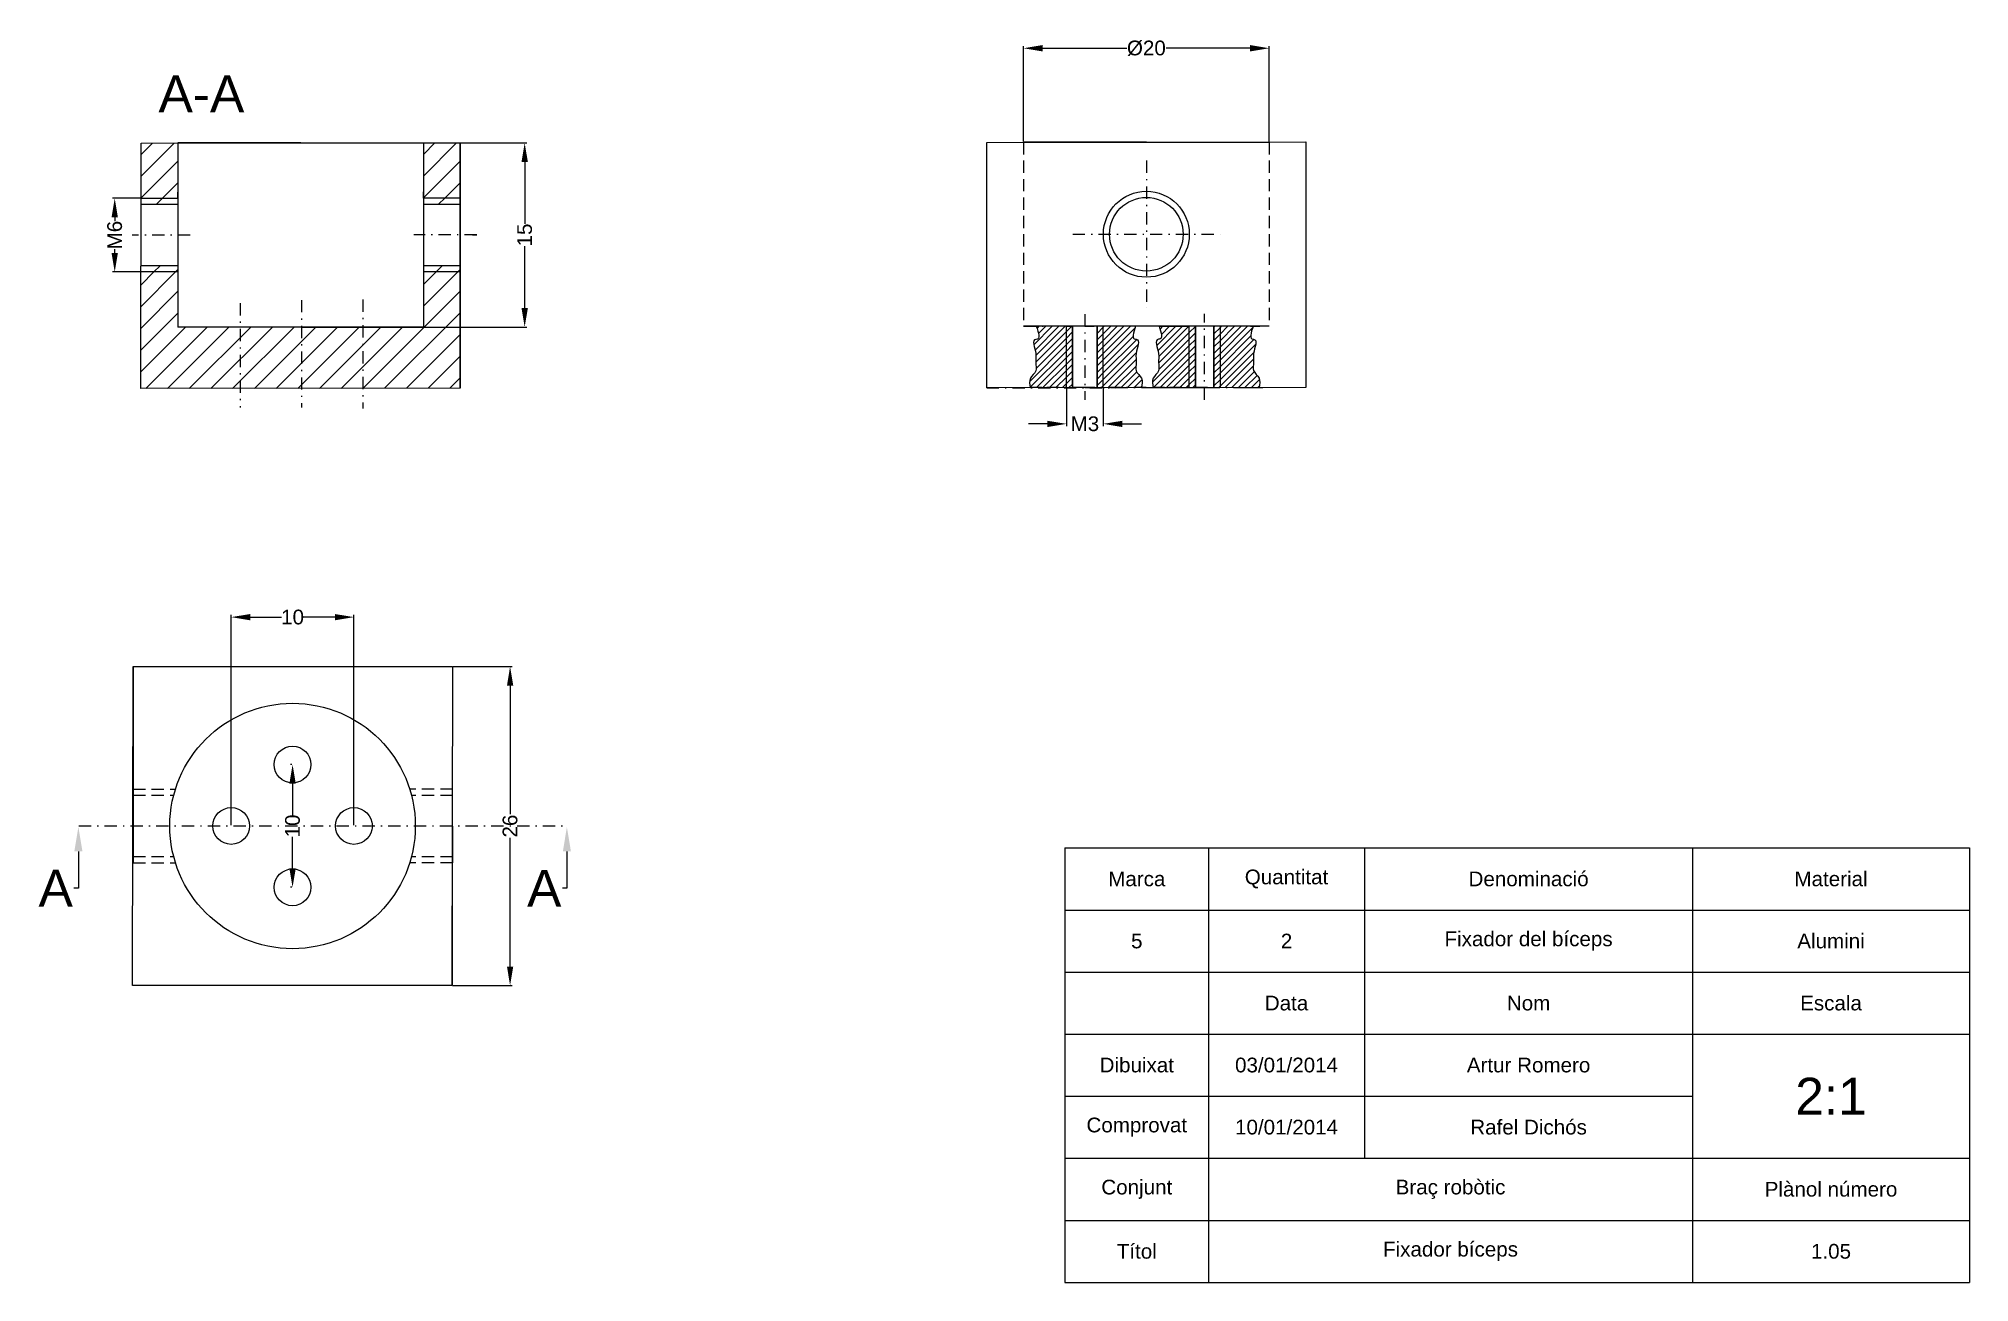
# Paper-space layout 'Presentación1' of a CAD drawing. Header units: millimetres. Extents: x 45 to 203, y 0 to 101.
import ezdxf
from ezdxf import colors
from ezdxf.entities.mleader import LeaderData, LeaderLine
from ezdxf.math import Vec2, Vec3

# ---------------------------------------------------------------- set-up
doc = ezdxf.new("R2010")
doc.units = ezdxf.units.MM
doc.header["$MEASUREMENT"] = 0
doc.linetypes.add('TRAZO_Y_PUNTOX2', pattern=[2, 1, -0.5, 0, -0.5])
doc.linetypes.add('TRAZOSX2', pattern=[1.5, 1, -0.5])
doc.styles.get("Standard").update_dxf_attribs({"font": 'arial.ttf', "height": 1.2})
doc.dimstyles.get("Standard").update_dxf_attribs({"dimtxt": 1.2, "dimasz": 1.55, "dimexe": 0.18, "dimexo": 0.0625, "dimgap": 0.09, "dimtad": 0, "dimdec": 0, "dimzin": 0, "dimdsep": 46, "dimtxsty": 'Standard', "dimcen": 0.09, "dimadec": 0, "dimazin": 0, "dimtfac": 1, "dimtdec": 0, "dimtofl": 0, "dimtmove": 0, "dimatfit": 3, "dimfxl": 1, "dimtolj": 1, "dimtzin": 0, "dimlwd": 20, "dimlwe": 20, "dimarcsym": 0})
pattern_1 = [(45, (18.7686, -10.0333), (-0.883883, 0.883883), [])]

# ---------------------------------------------------------------- blocks, each defined once
blk = doc.blocks.new('*T12')
at = {"color": 0, "linetype": 'ByBlock', "lineweight": -2, "transparency": 16777216}
for p, q in [((0, 0), (73.69, 0)), ((0, 0), (0, -35.41)), ((11.69, 0), (11.69, -35.41)), ((24.4, 0), (24.4, -25.29)), ((51.13, 0), (51.13, -35.41)), ((73.69, 0), (73.69, -35.41)), ((0, -5.06), (73.69, -5.06)), ((0, -10.12), (73.69, -10.12)), ((0, -15.17), (73.69, -15.17)), ((0, -20.23), (51.13, -20.23)), ((0, -25.29), (73.69, -25.29)), ((0, -30.35), (73.69, -30.35)), ((0, -35.41), (73.69, -35.41))]:
    blk.add_line(p, q, dxfattribs=at)
at = {"color": 0, "lineweight": -3, "transparency": 16777216, "char_height": 1.2, "attachment_point": 5}
for s, insert, width in [('Marca', (5.85, -2.53), 11.5717), ('Quantitat', (18.05, -2.53), 12.5884), ('Denominació', (37.77, -2.53), 26.6124), ('Material', (62.41, -2.53), 22.4327), ('5', (5.85, -7.59), 11.5717), ('2', (18.05, -7.59), 12.5884), ('Fixador del bíceps', (37.77, -7.59), 26.6124), ('Alumini', (62.41, -7.59), 22.4327), ('Data', (18.05, -12.65), 12.5884), ('Nom', (37.77, -12.65), 26.6124), ('Escala', (62.41, -12.65), 22.4327), ('Dibuixat', (5.85, -17.7), 11.5717), ('{\\A1;03/01/2014', (18.05, -17.7), 12.5884), ('Artur Romero ', (37.77, -17.7), 26.6124), ('{\\H2.5x;2:1 }', (62.41, -20.23), 22.4327), ('Comprovat', (5.85, -22.76), 11.5717), ('10/01/2014', (18.05, -22.76), 12.5884), ('Rafel Dichós', (37.77, -22.76), 26.6124), ('Conjunt', (5.85, -27.82), 11.5717), ('Braç robòtic', (31.41, -27.82), 39.3208), ('Plànol número', (62.41, -27.82), 22.4327), ('Títol', (5.85, -32.88), 11.5717), ('Fixador bíceps', (31.41, -32.88), 39.3208), ('1.05', (62.41, -32.88), 22.4327)]:
    blk.add_mtext(s, dxfattribs=dict(at, insert=insert, width=width))
blk = doc.blocks.new('*D25')
at = {"color": 0, "lineweight": 20, "transparency": 16777216}
for p, q in [((125.53, 93.07), (125.53, 100.85)), ((145.53, 93.08), (145.53, 100.85)), ((127.08, 100.67), (133.93, 100.67)), ((143.98, 100.67), (137.14, 100.67))]:
    blk.add_line(p, q, dxfattribs=at)
at = {"color": 0, "lineweight": -3, "transparency": 16777216}
for points in [[(127.08, 100.93), (127.08, 100.41), (125.53, 100.67)], [(143.98, 100.93), (143.98, 100.41), (145.53, 100.67)]]:
    blk.add_solid(points, dxfattribs=at)
at = {"layer": 'Defpoints', "color": 0, "lineweight": -3, "transparency": 16777216}
for p in [(145.53, 100.67), (125.53, 93), (145.53, 93.01)]:
    blk.add_point(p, dxfattribs=at)
at = {"color": 0, "lineweight": -3, "transparency": 16777216, "insert": (135.53, 100.67), "char_height": 1.2, "attachment_point": 5}
blk.add_mtext('\\A1;%%C20', dxfattribs=at)
blk = doc.blocks.new('*D26')
at = {"color": 0, "lineweight": 20, "transparency": 16777216}
for p, q in [((53.56, 88.44), (51.3, 88.44)), ((51.48, 86.89), (51.48, 86.59)), ((51.48, 83.99), (51.48, 84.29)), ((53.56, 82.44), (51.3, 82.44))]:
    blk.add_line(p, q, dxfattribs=at)
at = {"color": 0, "lineweight": -3, "transparency": 16777216}
for points in [[(51.22, 86.89), (51.74, 86.89), (51.48, 88.44)], [(51.22, 83.99), (51.74, 83.99), (51.48, 82.44)]]:
    blk.add_solid(points, dxfattribs=at)
at = {"layer": 'Defpoints', "color": 0, "lineweight": -3, "transparency": 16777216}
for p in [(53.63, 88.44), (51.48, 82.44), (53.63, 82.44)]:
    blk.add_point(p, dxfattribs=at)
at = {"color": 0, "lineweight": -3, "transparency": 16777216, "insert": (51.48, 85.44), "char_height": 1.2, "attachment_point": 5, "rotation": 90}
blk.add_mtext('\\A1;M6', dxfattribs=at)
blk = doc.blocks.new('*D22')
at = {"color": 0, "lineweight": 20, "transparency": 16777216}
for p, q in [((129.02, 72.95), (129.02, 69.88)), ((132.02, 72.95), (132.02, 69.88)), ((127.47, 70.06), (125.92, 70.06)), ((133.57, 70.06), (135.12, 70.06))]:
    blk.add_line(p, q, dxfattribs=at)
at = {"color": 0, "lineweight": -3, "transparency": 16777216}
for points in [[(127.47, 70.31), (127.47, 69.8), (129.02, 70.06)], [(133.57, 70.31), (133.57, 69.8), (132.02, 70.06)]]:
    blk.add_solid(points, dxfattribs=at)
at = {"layer": 'Defpoints', "color": 0, "lineweight": -3, "transparency": 16777216}
for p in [(129.02, 73.01), (132.02, 73.01), (132.02, 70.06)]:
    blk.add_point(p, dxfattribs=at)
at = {"color": 0, "lineweight": -3, "transparency": 16777216, "insert": (130.52, 70.06), "char_height": 1.2, "attachment_point": 5}
blk.add_mtext('\\A1;M3', dxfattribs=at)
blk = doc.blocks.new('*D33')
at = {"color": 0, "lineweight": 20, "transparency": 16777216}
for p, q in [((79.06, 50.28), (83.87, 50.28)), ((83.69, 48.73), (83.69, 38.24)), ((83.69, 25.83), (83.69, 36.32)), ((79.01, 24.28), (83.87, 24.28))]:
    blk.add_line(p, q, dxfattribs=at)
at = {"color": 0, "lineweight": -3, "transparency": 16777216}
for points in [[(83.44, 48.73), (83.95, 48.73), (83.69, 50.28)], [(83.44, 25.83), (83.95, 25.83), (83.69, 24.28)]]:
    blk.add_solid(points, dxfattribs=at)
at = {"layer": 'Defpoints', "color": 0, "lineweight": -3, "transparency": 16777216}
for p in [(78.99, 50.28), (78.94, 24.28), (83.69, 24.28)]:
    blk.add_point(p, dxfattribs=at)
at = {"color": 0, "lineweight": -3, "transparency": 16777216, "insert": (83.69, 37.28), "char_height": 1.2, "attachment_point": 5, "rotation": 90}
blk.add_mtext('\\A1;26', dxfattribs=at)
blk = doc.blocks.new('*D34')
at = {"color": 0, "lineweight": 20, "transparency": 16777216}
for p, q in [((60.97, 37.35), (60.97, 54.49)), ((62.52, 54.31), (65.08, 54.31)), ((69.42, 54.31), (66.86, 54.31)), ((70.97, 37.35), (70.97, 54.49))]:
    blk.add_line(p, q, dxfattribs=at)
at = {"color": 0, "lineweight": -3, "transparency": 16777216}
for points in [[(62.52, 54.56), (62.52, 54.05), (60.97, 54.31)], [(69.42, 54.56), (69.42, 54.05), (70.97, 54.31)]]:
    blk.add_solid(points, dxfattribs=at)
at = {"layer": 'Defpoints', "color": 0, "lineweight": -3, "transparency": 16777216}
for p in [(70.97, 54.31), (60.97, 37.29), (70.97, 37.29)]:
    blk.add_point(p, dxfattribs=at)
at = {"color": 0, "lineweight": -3, "transparency": 16777216, "insert": (65.97, 54.31), "char_height": 1.2, "attachment_point": 5}
blk.add_mtext('\\A1;10', dxfattribs=at)
blk = doc.blocks.new('*D35')
at = {"color": 0, "lineweight": 20, "transparency": 16777216}
for p, q in [((65.91, 42.29), (65.79, 42.29)), ((65.97, 40.74), (65.97, 38.18)), ((65.97, 33.84), (65.97, 36.4)), ((65.91, 32.29), (65.79, 32.29))]:
    blk.add_line(p, q, dxfattribs=at)
at = {"color": 0, "linetype": 'TRAZO_Y_PUNTOX2', "lineweight": -3, "transparency": 16777216}
for points in [[(65.71, 40.74), (66.23, 40.74), (65.97, 42.29)], [(65.71, 33.84), (66.23, 33.84), (65.97, 32.29)]]:
    blk.add_solid(points, dxfattribs=at)
at = {"layer": 'Defpoints', "color": 0, "linetype": 'TRAZO_Y_PUNTOX2', "lineweight": -3, "transparency": 16777216}
for p in [(65.97, 42.29), (65.97, 32.29), (65.97, 32.29)]:
    blk.add_point(p, dxfattribs=at)
at = {"color": 0, "linetype": 'TRAZO_Y_PUNTOX2', "lineweight": -3, "transparency": 16777216, "insert": (65.97, 37.29), "char_height": 1.2, "attachment_point": 5, "rotation": 90}
blk.add_mtext('\\A1;10', dxfattribs=at)
blk = doc.blocks.new('*D36')
at = {"color": 0, "lineweight": 20, "transparency": 16777216}
for p, q in [((66.69, 92.95), (85.06, 92.95)), ((84.88, 91.4), (84.88, 86.35)), ((84.88, 79.5), (84.88, 84.55)), ((66.69, 77.95), (85.06, 77.95))]:
    blk.add_line(p, q, dxfattribs=at)
at = {"color": 0, "lineweight": -3, "transparency": 16777216}
for points in [[(84.62, 91.4), (85.14, 91.4), (84.88, 92.95)], [(84.62, 79.5), (85.14, 79.5), (84.88, 77.95)]]:
    blk.add_solid(points, dxfattribs=at)
at = {"layer": 'Defpoints', "color": 0, "lineweight": -3, "transparency": 16777216}
for p in [(66.63, 92.95), (66.63, 77.95), (84.88, 77.95)]:
    blk.add_point(p, dxfattribs=at)
at = {"color": 0, "lineweight": -3, "transparency": 16777216, "insert": (84.88, 85.45), "char_height": 1.2, "attachment_point": 5, "rotation": 90}
blk.add_mtext('\\A1;15', dxfattribs=at)

psp = doc.layouts.new('Presentación1')

# ---------------------------------------------------------------- hatches: boundary and pattern name
at = {"lineweight": -3}
h = psp.add_hatch(dxfattribs=at)
h.set_pattern_fill('ANSI31', color=256, scale=10)
h.set_pattern_definition(pattern_1)
h.paths.add_polyline_path([(56.63, 92.94), (53.63, 92.94), (53.63, 88.94), (56.63, 88.94)])
h.paths.add_polyline_path([(56.63, 81.94), (53.63, 81.94), (53.62, 72.94), (79.62, 72.96), (79.62, 81.96), (76.63, 81.96), (76.63, 77.95), (56.63, 77.95)])
h.paths.add_polyline_path([(79.62, 92.96), (76.63, 92.96), (76.63, 88.96), (79.62, 88.96)])
h.paths.add_polyline_path([(79.62, 82.46), (76.63, 82.46), (76.63, 81.96), (79.62, 81.96)])
h.paths.add_polyline_path([(79.62, 88.96), (76.63, 88.96), (76.63, 88.46), (79.62, 88.46)])
h.paths.add_polyline_path([(56.63, 88.94), (53.63, 88.94), (53.63, 88.44), (56.63, 88.44)])
h.paths.add_polyline_path([(56.63, 82.44), (53.63, 82.44), (53.63, 81.94), (56.63, 81.94)])
at = {"linetype": 'TRAZO_Y_PUNTOX2', "lineweight": -3}
h = psp.add_hatch(dxfattribs=at)
h.set_pattern_fill('ANSI31', color=256, scale=10)
h.set_pattern_definition(pattern_1)
h.paths.add_polyline_path([(56.63, 88.44), (53.63, 88.44), (53.63, 87.94), (56.63, 87.94)])
h.paths.add_polyline_path([(56.63, 82.94), (53.63, 82.94), (53.63, 82.44), (56.63, 82.44)])
h.paths.add_polyline_path([(79.62, 82.96), (76.63, 82.96), (76.63, 82.46), (79.62, 82.46)])
h.paths.add_polyline_path([(79.62, 88.46), (76.63, 88.46), (76.63, 87.96), (79.62, 87.96)])
at = {"lineweight": -3}
h = psp.add_hatch(dxfattribs=at)
h.set_pattern_fill('ANSI31', color=256, scale=3)
edge = h.paths.add_edge_path()
edge.add_line((129.02, 78.01), (126.56, 78.01))
edge.add_spline(control_points=[(126.56, 78.01), (126.74, 77.48), (126.92, 76.93), (126.13, 76.96), (126.65, 75.81), (126.46, 75.11), (126.66, 74.31), (125.93, 73.82), (126.03, 73.28), (126.08, 73.01)], knot_values=[0.002929, 0.002929, 0.002929, 0.002929, 1.075504, 1.121347, 2.273268, 3.020461, 3.674254, 4.434438, 5.192353, 5.192353, 5.192353, 5.192353], degree=3, periodic=0)
edge.add_line((126.08, 73.01), (127.02, 73.01))
edge.add_line((127.02, 73.01), (129.02, 73.01))
edge.add_line((129.02, 73.01), (129.02, 78.01))
edge = h.paths.add_edge_path()
edge.add_spline(control_points=[(144.71, 73.02), (144.76, 73.29), (144.86, 73.83), (144.13, 74.32), (144.33, 75.12), (144.14, 75.82), (144.66, 76.97), (143.87, 76.94), (144.05, 77.48), (144.22, 78.01)], knot_values=[0.011308, 0.011308, 0.011308, 0.011308, 0.768628, 1.528812, 2.182605, 2.929797, 4.081719, 4.127562, 5.191758, 5.191758, 5.191758, 5.191758], degree=3, periodic=0)
edge.add_line((144.22, 78.01), (144.02, 78.01))
edge.add_line((144.02, 78.01), (141.53, 78.01))
edge.add_line((141.53, 78.01), (141.54, 73.02))
edge.add_line((141.54, 73.02), (144.02, 73.02))
edge.add_line((144.02, 73.02), (144.71, 73.02))
edge = h.paths.add_edge_path()
edge.add_line((139.02, 78.01), (136.57, 78.01))
edge.add_spline(control_points=[(136.57, 78.01), (136.74, 77.48), (136.92, 76.93), (136.13, 76.96), (136.65, 75.81), (136.46, 75.11), (136.66, 74.31), (135.93, 73.82), (136.03, 73.28), (136.08, 73.01)], knot_values=[0.006033, 0.006033, 0.006033, 0.006033, 1.075504, 1.121347, 2.273268, 3.020461, 3.674254, 4.434438, 5.191868, 5.191868, 5.191868, 5.191868], degree=3, periodic=0)
edge.add_line((136.08, 73.01), (139.02, 73.02))
edge.add_line((139.02, 73.02), (139.02, 78.01))
edge = h.paths.add_edge_path()
edge.add_spline(control_points=[(135.13, 73.01), (135.18, 73.28), (135.29, 73.82), (134.56, 74.31), (134.76, 75.11), (134.57, 75.81), (135.08, 76.96), (134.29, 76.93), (134.47, 77.48), (134.65, 78.01)], knot_values=[0.005366, 0.005366, 0.005366, 0.005366, 0.762686, 1.52287, 2.176663, 2.923855, 4.075777, 4.12162, 5.191758, 5.191758, 5.191758, 5.191758], degree=3, periodic=0)
edge.add_line((134.65, 78.01), (132.02, 78.01))
edge.add_line((132.02, 78.01), (132.02, 73.01))
edge.add_line((132.02, 73.01), (135.13, 73.01))
h = psp.add_hatch(dxfattribs=at)
h.set_pattern_fill('ANSI31', color=256, scale=3)
h.paths.add_polyline_path([(129.52, 78.01), (129.02, 78.01), (129.02, 73.01), (129.52, 73.01)])
h.paths.add_polyline_path([(132.02, 78.01), (131.52, 78.01), (131.52, 73.01), (132.02, 73.01)])
h.paths.add_polyline_path([(139.52, 78.01), (139.02, 78.01), (139.02, 73.02), (139.52, 73.02)])
h.paths.add_polyline_path([(141.53, 78.01), (141.03, 78.01), (141.03, 73.02), (141.54, 73.02)])

# ---------------------------------------------------------------- linework, layer by layer
for p, q in [((66.63, 92.95), (56.63, 92.95)), ((56.63, 92.95), (56.63, 77.95)), ((56.63, 92.94), (56.63, 85.44)), ((66.63, 92.95), (76.63, 92.95)), ((76.63, 92.95), (76.63, 77.95)), ((79.62, 72.96), (79.62, 92.96)), ((79.62, 72.96), (79.63, 92.96)), ((79.62, 72.96), (79.62, 92.96)), ((79.62, 92.96), (79.62, 85.46)), ((135.53, 93.01), (125.53, 93.01)), ((135.53, 93.01), (145.53, 93.01)), ((53.63, 85.44), (53.63, 88.44)), ((56.63, 88.44), (56.63, 88.94)), ((76.63, 88.46), (76.63, 88.96)), ((79.62, 85.46), (79.62, 88.46)), ((56.63, 85.44), (56.63, 82.44)), ((79.62, 85.46), (79.62, 82.46)), ((76.63, 82.46), (76.63, 81.96)), ((76.63, 77.95), (56.63, 77.95)), ((66.69, 77.95), (61.69, 77.95)), ((66.69, 77.95), (71.69, 77.95)), ((145.53, 78.01), (125.53, 78.01)), ((129.02, 73.01), (129.02, 78.01)), ((129.02, 78.01), (129.52, 78.01)), ((132.02, 73.01), (132.02, 78.01)), ((136.57, 78.01), (139.02, 78.01)), ((136.57, 78.01), (139.02, 78.01)), ((139.02, 73.02), (139.02, 78.01)), ((141.53, 78.01), (141.54, 73.02)), ((136.08, 73.01), (139.02, 73.02)), ((139.02, 73.02), (140.27, 73.02)), ((140.27, 73.02), (140.27, 73.02)), ((52.99, 50.29), (52.99, 37.29)), ((52.99, 37.29), (52.99, 40.29)), ((79.01, 37.28), (79.01, 40.28)), ((52.99, 37.29), (52.99, 34.29)), ((79.01, 24.28), (79.01, 37.28)), ((79.01, 37.28), (79.01, 34.28))]:
    psp.add_line(p, q, dxfattribs=at)
at = {"linetype": 'TRAZOSX2', "lineweight": -3}
for p, q in [((125.53, 93.01), (125.53, 78.01)), ((145.53, 93.01), (145.53, 78.01)), ((52.99, 39.79), (56.29, 39.79)), ((79.01, 39.78), (75.65, 39.78)), ((52.99, 34.79), (56.29, 34.79)), ((79.01, 34.78), (75.65, 34.78))]:
    psp.add_line(p, q, dxfattribs=at)
at = {"linetype": 'TRAZO_Y_PUNTOX2', "lineweight": -3}
for p, q in [((135.53, 91.51), (135.53, 79.51)), ((57.63, 85.44), (52.91, 85.44)), ((80.97, 85.46), (75.86, 85.46)), ((80.62, 85.46), (80.97, 85.46)), ((129.53, 85.51), (141.53, 85.51)), ((61.69, 79.89), (61.69, 71.4)), ((66.69, 80.15), (66.69, 71.39)), ((71.69, 80.19), (71.69, 71.3)), ((130.52, 79.01), (130.52, 72.01)), ((140.27, 72.02), (140.27, 79.02)), ((125.53, 78.01), (126.28, 78.01)), ((125.53, 78.01), (127.53, 78.01)), ((130.52, 78.01), (130.02, 78.01)), ((130.52, 78.01), (131.27, 78.01)), ((137.02, 78.01), (136.56, 78.02)), ((140.52, 78.01), (139.77, 78.01)), ((145.53, 78.01), (143.53, 78.01)), ((144.02, 78.01), (144.77, 78.01)), ((122.52, 73), (135.52, 73.01)), ((127.02, 73.01), (126.02, 73.01)), ((130.52, 73.01), (127.02, 73.01)), ((135.52, 73.01), (130.52, 73.01)), ((130.52, 73.01), (131.74, 73.01)), ((130.52, 73.01), (134.02, 73.01)), ((135.52, 73.01), (140.52, 73.02)), ((135.52, 73.01), (140.52, 73.01)), ((137.02, 73.01), (136.02, 73.01)), ((140.52, 73.01), (137.02, 73.02)), ((140.52, 73.02), (137.02, 73.02)), ((140.52, 73.01), (137.02, 73.01)), ((140.52, 73.02), (139.3, 73.02)), ((140.52, 73.02), (144.02, 73.02)), ((143.54, 73.02), (144.54, 73.02)), ((144.02, 73.02), (145.24, 73.02)), ((52.99, 40.29), (52.99, 39.79)), ((48.56, 37.29), (88.31, 37.29))]:
    psp.add_line(p, q, dxfattribs=at)
at = {"lineweight": 15}
for p, q in [((53.63, 88.44), (56.63, 88.44)), ((79.62, 88.46), (76.63, 88.46)), ((56.63, 82.44), (53.63, 82.44)), ((79.62, 82.46), (76.63, 82.46))]:
    psp.add_line(p, q, dxfattribs=at)
at = {"linetype": 'ByBlock', "lineweight": 20}
for p, q in [((56.63, 87.94), (53.63, 87.94)), ((76.63, 87.96), (79.62, 87.96)), ((56.63, 82.94), (53.63, 82.94)), ((76.63, 82.96), (79.62, 82.96))]:
    psp.add_line(p, q, dxfattribs=at)
at = {"lineweight": 30}
for p, q in [((129.52, 78.01), (129.52, 73.01)), ((131.52, 78.01), (131.52, 73.01)), ((139.52, 78.01), (139.52, 73.02)), ((141.03, 78.01), (141.03, 73.02))]:
    psp.add_line(p, q, dxfattribs=at)
at = {"linetype": 'TRAZOSX2', "lineweight": 15}
for p, q in [((52.99, 40.29), (56.43, 40.29)), ((79.01, 40.28), (75.51, 40.28)), ((52.99, 34.29), (56.43, 34.29)), ((79.01, 34.28), (75.51, 34.28))]:
    psp.add_line(p, q, dxfattribs=at)
at = {"lineweight": -3}
for points in [[(53.63, 92.94), (79.63, 92.96), (79.62, 72.96), (53.62, 72.94)], [(122.53, 93), (148.53, 93.03), (148.52, 73.03), (122.52, 73)], [(52.99, 50.29), (78.99, 50.28), (78.94, 24.28), (52.94, 24.29)]]:
    psp.add_lwpolyline(points, close=True, dxfattribs=at)
at = {"lineweight": 15}
psp.add_circle((135.53, 85.51), 3.5, dxfattribs=at)
at = {"lineweight": -3}
for centre, radius in [((135.53, 85.51), 3), ((65.97, 37.29), 10), ((65.97, 42.29), 1.5), ((60.97, 37.29), 1.5), ((70.97, 37.29), 1.5), ((65.97, 32.29), 1.5)]:
    psp.add_circle(centre, radius, dxfattribs=at)
for points in [[(126.56, 78.02), (126.56, 76.94), (126.52, 76.94), (126.52, 75.79), (126.52, 75.04), (126.52, 74.39), (126.08, 73.77), (126.08, 73.01)], [(134.65, 78.02), (134.65, 76.95), (134.7, 76.95), (134.7, 75.79), (134.7, 75.05), (134.7, 74.39), (135.13, 73.77), (135.13, 73.01)], [(136.56, 78.02), (136.56, 76.95), (136.52, 76.95), (136.52, 75.79), (136.52, 75.05), (136.52, 74.39), (136.08, 73.77), (136.08, 73.01)], [(144.23, 78.03), (144.23, 76.95), (144.27, 76.95), (144.27, 75.8), (144.27, 75.06), (144.27, 74.4), (144.71, 73.78), (144.71, 73.02)]]:
    psp.add_spline(points, degree=3, dxfattribs=at)

# ---------------------------------------------------------------- block references
psp.add_blockref('*T12', (128.9, 35.5))

# ---------------------------------------------------------------- texts
at = {"linetype": 'TRAZO_Y_PUNTOX2', "lineweight": -3, "insert": (55.05, 98.46), "char_height": 3, "attachment_point": 1}
psp.add_mtext_dynamic_manual_height_columns('A-A', width=7.9628, gutter_width=6, heights=[0], dxfattribs=at)

# ---------------------------------------------------------------- dimensions: what is measured, and where the dimension line sits
at = {"lineweight": -3}
for base, p1, p2, text, picture, middle in [((145.53, 100.67), (125.53, 93), (145.53, 93.01), '%%C<>', '*D25', (135.53, 100.67)), ((132.02, 70.06), (129.02, 73.01), (132.02, 73.01), 'M3', '*D22', (130.52, 70.06))]:
    dim = psp.add_linear_dim(base=base, p1=p1, p2=p2, text=text, dimstyle='Standard', dxfattribs=at)
    dim.commit()
    dim.dimension.update_dxf_attribs({"geometry": picture, "text_midpoint": middle})
for base, p1, p2, picture, middle in [((84.88, 77.95), (66.63, 92.95), (66.63, 77.95), '*D36', (84.88, 85.45)), ((83.69, 24.28), (78.99, 50.28), (78.94, 24.28), '*D33', (83.69, 37.28))]:
    dim = psp.add_linear_dim(base=base, p1=p1, p2=p2, angle=90, dimstyle='Standard', dxfattribs=at)
    dim.commit()
    dim.dimension.update_dxf_attribs({"geometry": picture, "text_midpoint": middle})
dim = psp.add_linear_dim(base=(51.48, 82.44), p1=(53.63, 88.44), p2=(53.63, 82.44), angle=90, text='M6', dimstyle='Standard', dxfattribs=at)
dim.commit()
dim.dimension.update_dxf_attribs({"geometry": '*D26', "text_midpoint": (51.48, 85.44)})
dim = psp.add_linear_dim(base=(70.97, 54.31), p1=(60.97, 37.29), p2=(70.97, 37.29), dimstyle='Standard', dxfattribs=at)
dim.commit()
dim.dimension.update_dxf_attribs({"geometry": '*D34', "text_midpoint": (65.97, 54.31)})
at = {"linetype": 'TRAZO_Y_PUNTOX2', "lineweight": -3}
dim = psp.add_linear_dim(base=(65.97, 32.29), p1=(65.97, 42.29), p2=(65.97, 32.29), angle=90, dimstyle='Standard', dxfattribs=at)
dim.commit()
dim.dimension.update_dxf_attribs({"geometry": '*D35', "text_midpoint": (65.97, 37.29)})

# ---------------------------------------------------------------- leaders
at = {"lineweight": -3}
ml = psp.add_multileader_mtext('Standard', dxfattribs=at)
ml.set_content('A', color=256)
ml.set_leader_properties()
ml.build(insert=Vec2(0, 0))
ml.multileader.update_dxf_attribs({"dogleg_length": 0.36, "arrow_head_size": 2})
ctx = ml.context
ctx.base_point, ctx.char_height, ctx.arrow_head_size, ctx.landing_gap_size, ctx.plane_origin = Vec3(45.18, 32.22), 3, 2, 0.09, Vec3(48.52, 37.22)
ctx.text_align_type = 2
notes = []
notes.append((ctx, [(0, (1, 1, 0), (48.52, 32.22), (-1, 0), 0.36, [(0, [(48.52, 37.22)], 0, [])])]))
ctx.mtext.insert, ctx.mtext.alignment, ctx.mtext.flow_direction = Vec3(48.07, 33.72), 3, 5
ml = psp.add_multileader_mtext('Standard', dxfattribs=at)
ml.set_content('A', color=256)
ml.set_leader_properties()
ml.build(insert=Vec2(0, 0))
ml.multileader.update_dxf_attribs({"dogleg_length": 0.36, "arrow_head_size": 2})
ctx = ml.context
ctx.base_point, ctx.char_height, ctx.arrow_head_size, ctx.landing_gap_size, ctx.plane_origin = Vec3(84.98, 32.21), 3, 2, 0.09, Vec3(88.32, 37.21)
ctx.text_align_type = 2
notes.append((ctx, [(0, (1, 1, 0), (88.32, 32.21), (-1, 0), 0.36, [(0, [(88.32, 37.21)], 0, [])])]))
ctx.mtext.insert, ctx.mtext.alignment, ctx.mtext.flow_direction = Vec3(87.87, 33.71), 3, 5
for ctx, leaders in notes:
    for number, flags, end, landing, length, lines in leaders:
        leader = LeaderData()
        leader.index, (leader.has_last_leader_line, leader.has_dogleg_vector, leader.attachment_direction) = number, flags
        leader.last_leader_point, leader.dogleg_vector, leader.dogleg_length = Vec3(end), Vec3(landing), length
        for number, points, colour, breaks in lines:
            line = LeaderLine()
            line.index, line.vertices, line.color, line.breaks = number, Vec3.list(points), colors.encode_raw_color(colour), breaks
            leader.lines.append(line)
        ctx.leaders.append(leader)

doc.saveas('drawing.dxf')
